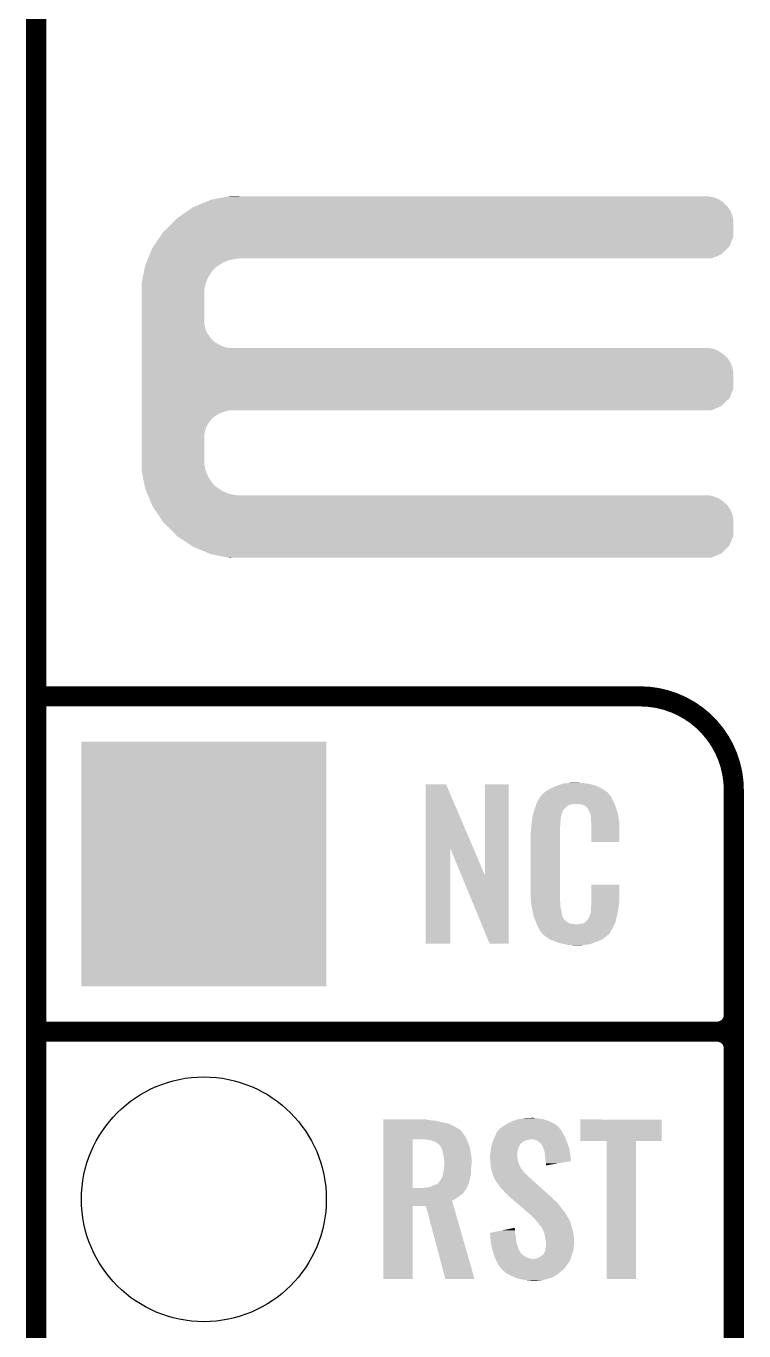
# Model space of a CAD drawing. Extents: x -1.3 to 24.2, y -3.9 to 53.4.
# Drawn here: x -1.35 to 4.09, y 14.24 to 24.13 of the extents above; entities that cross this region are included whole.
import ezdxf

# ---------------------------------------------------------------- set-up
doc = ezdxf.new("R2010")
doc.units = 0
doc.layers.get('0').update_dxf_attribs({"linetype": 'CONTINUOUS'})
for name, color, linetype in [('LIGHT_RANGER_14CLICK_V101_GKO', 10, 'CONTINUOUS'), ('LIGHT_RANGER_14CLICK_V101_GTO', 9, 'CONTINUOUS'), ('LIGHT_RANGER_14CLICK_V101_GTS', 11, 'CONTINUOUS')]:
    doc.layers.add(name, color=color, linetype=linetype)

# ---------------------------------------------------------------- blocks, each defined once
blk = doc.blocks.new('SQUARE_52')
blk.add_solid([(0.9271, 0.9271), (0.9271, -0.9271), (-0.9271, 0.9271), (-0.9271, -0.9271)])
blk = doc.blocks.new('ROUND_58')
blk.add_circle((0, 0), 0.9271)

msp = doc.modelspace()

# ---------------------------------------------------------------- linework, layer by layer
at = {"layer": 'LIGHT_RANGER_14CLICK_V101_GKO', "const_width": 0.1524}
msp.add_lwpolyline([(-1.27, -3.81), (-1.27, 51.054)], dxfattribs=at)
at = {"layer": 'LIGHT_RANGER_14CLICK_V101_GTO', "const_width": 0.1524}
for points in [[(-1.27, 19.05), (3.302, 19.05)], [(4.0132, -0.5588), (4.0132, 18.3388)], [(-1.27, 16.51), (3.8862, 16.51)], [(-1.27, 16.51), (3.8862, 16.51)], [(4.0132, 14.097), (4.0132, 16.383)]]:
    msp.add_lwpolyline(points, dxfattribs=at)
for points in [[(4.0132, 18.3388, 0.4142136), (3.302, 19.05)], [(3.8862, 16.51, 0.4142136), (4.0132, 16.637)], [(4.0132, 16.383, 0.4142136), (3.8862, 16.51)], [(4.0132, 16.383, 0.4142136), (3.8862, 16.51)]]:
    msp.add_lwpolyline(points, format="xyb", dxfattribs=at)
at = {"layer": 'LIGHT_RANGER_14CLICK_V101_GTO'}
for points in [[(0.143848, 22.829518), (0.18265, 22.83714), (3.863342, 22.829518), (3.822702, 22.83714)], [(0.18265, 22.83714), (0.195458, 22.839656), (0.269264, 22.83714), (0.26924, 22.839656)], [(0.195458, 22.839656), (0.195582, 22.83968), (0.26924, 22.839656), (0.195582, 22.83968)], [(-0.121918, 22.727922), (-0.081282, 22.75586), (3.9878, 22.727922), (3.968458, 22.75586)], [(-0.081282, 22.75586), (-0.069044, 22.76094), (3.968458, 22.75586), (3.96494, 22.76094)], [(-0.069044, 22.76094), (0.004382, 22.791418), (3.96494, 22.76094), (3.934462, 22.791418)], [(0.004382, 22.791418), (0.053342, 22.81174), (3.934462, 22.791418), (3.905108, 22.81174)], [(0.053342, 22.81174), (0.066262, 22.814278), (3.905108, 22.81174), (3.901442, 22.814278)], [(0.066262, 22.814278), (0.143848, 22.829518), (3.901442, 22.814278), (3.863342, 22.829518)], [(-0.254, 22.6187), (-0.224974, 22.649178), (4.010658, 22.6187), (4.01066, 22.649178)], [(-0.224974, 22.649178), (-0.203198, 22.67204), (4.01066, 22.649178), (4.006374, 22.67204)], [(-0.203198, 22.67204), (-0.17734, 22.689818), (4.006374, 22.67204), (4.00304, 22.689818)], [(-0.17734, 22.689818), (-0.121918, 22.727922), (4.00304, 22.689818), (3.9878, 22.727922)], [(-0.329824, 22.534876), (-0.307338, 22.5679), (4.010658, 22.534876), (4.010658, 22.5679)], [(-0.307338, 22.5679), (-0.254, 22.6187), (4.010658, 22.5679), (4.010658, 22.6187)], [(-0.409706, 22.39772), (-0.388618, 22.448522), (3.919216, 22.39772), (3.970016, 22.448522)], [(-0.388618, 22.448522), (-0.381702, 22.458682), (3.970016, 22.448522), (3.980176, 22.458682)], [(-0.381702, 22.458682), (-0.329824, 22.534876), (3.980176, 22.458682), (4.010658, 22.534876)], [(-0.436066, 22.334218), (-0.427632, 22.354538), (0.14224, 22.334218), (0.190498, 22.354538)], [(-0.427632, 22.354538), (-0.423414, 22.3647), (0.190498, 22.354538), (0.24384, 22.3647)], [(-0.423414, 22.3647), (-0.422358, 22.36724), (0.24384, 22.3647), (0.26924, 22.36724)], [(-0.422358, 22.36724), (-0.409706, 22.39772), (3.843016, 22.36724), (3.919216, 22.39772)], [(-0.461962, 22.225002), (-0.453482, 22.268178), (0.03302, 22.225002), (0.06096, 22.268178)], [(-0.453482, 22.268178), (-0.44949, 22.2885), (0.06096, 22.268178), (0.078738, 22.2885)], [(-0.44949, 22.2885), (-0.445996, 22.30628), (0.078738, 22.2885), (0.099058, 22.30628)], [(-0.445996, 22.30628), (-0.444498, 22.313902), (0.099058, 22.30628), (0.110838, 22.313902)], [(-0.444498, 22.313902), (-0.436066, 22.334218), (0.110838, 22.313902), (0.14224, 22.334218)], [(-0.47244, 22.171662), (-0.471444, 22.176738), (0.011684, 22.171662), (0.0127, 22.176738)], [(-0.470862, 22.125938), (-0.47244, 22.171662), (0.00254, 22.125938), (0.011684, 22.171662)], [(-0.471444, 22.176738), (-0.461962, 22.225002), (0.0127, 22.176738), (0.03302, 22.225002)], [(-0.4699, 22.098), (-0.470862, 22.125938), (0.00254, 22.098), (0.00254, 22.125938)], [(-0.4699, 21.879558), (-0.4699, 22.098), (0.00254, 21.879558), (0.00254, 22.098)], [(-0.4699, 21.838918), (-0.4699, 21.879558), (0.010162, 21.838918), (0.00254, 21.879558)], [(-0.4699, 21.800818), (-0.4699, 21.838918), (0.025402, 21.800818), (0.010162, 21.838918)], [(-0.4699, 21.76526), (-0.4699, 21.800818), (0.0508, 21.76526), (0.025402, 21.800818)], [(-0.4699, 21.750018), (-0.4699, 21.76526), (0.063502, 21.750018), (0.0508, 21.76526)], [(-0.4699, 21.73732), (-0.4699, 21.750018), (0.078742, 21.73732), (0.063502, 21.750018)], [(-0.4699, 21.71446), (-0.4699, 21.73732), (0.114302, 21.71446), (0.078742, 21.73732)], [(-0.4699, 21.69668), (-0.4699, 21.71446), (0.152402, 21.69668), (0.114302, 21.71446)], [(-0.4699, 21.68906), (-0.4699, 21.69668), (0.190502, 21.68906), (0.152402, 21.69668)], [(-0.4699, 21.681438), (-0.4699, 21.68906), (3.863342, 21.681438), (3.822702, 21.68906)], [(-0.4699, 21.663658), (-0.4699, 21.681438), (3.901442, 21.663658), (3.863342, 21.681438)], [(-0.4699, 21.6408), (-0.4699, 21.663658), (3.93446, 21.6408), (3.901442, 21.663658)], [(-0.4699, 21.628102), (-0.4699, 21.6408), (3.949698, 21.628102), (3.93446, 21.6408)], [(-0.4699, 21.612858), (-0.4699, 21.628102), (3.96494, 21.612858), (3.949698, 21.628102)], [(-0.4699, 21.577302), (-0.4699, 21.612858), (3.9878, 21.577302), (3.96494, 21.612858)], [(-0.4699, 21.539198), (-0.4699, 21.577302), (4.00304, 21.539198), (3.9878, 21.577302)], [(-0.4699, 21.498558), (-0.4699, 21.539198), (4.01066, 21.498558), (4.00304, 21.539198)], [(-0.4699, 21.384256), (-0.4699, 21.498558), (4.010658, 21.384256), (4.01066, 21.498558)], [(-0.4699, 21.308062), (-0.4699, 21.384256), (3.980178, 21.308062), (4.010658, 21.384256)], [(-0.4699, 21.249638), (-0.4699, 21.308062), (3.919216, 21.249638), (3.980178, 21.308062)], [(-0.4699, 21.21662), (-0.4699, 21.249638), (3.843016, 21.21662), (3.919216, 21.249638)], [(-0.4699, 21.206458), (-0.4699, 21.21662), (0.152398, 21.206458), (0.190496, 21.21662)], [(-0.4699, 21.191218), (-0.4699, 21.206458), (0.1143, 21.191218), (0.152398, 21.206458)], [(-0.4699, 21.16836), (-0.4699, 21.191218), (0.07874, 21.16836), (0.1143, 21.191218)], [(-0.4699, 21.155658), (-0.4699, 21.16836), (0.063498, 21.155658), (0.07874, 21.16836)], [(-0.4699, 21.14042), (-0.4699, 21.155658), (0.0508, 21.14042), (0.063498, 21.155658)], [(-0.4699, 21.104862), (-0.4699, 21.14042), (0.0254, 21.104862), (0.0508, 21.14042)], [(-0.4699, 21.066758), (-0.4699, 21.104862), (0.01016, 21.066758), (0.0254, 21.104862)], [(-0.4699, 21.026118), (-0.4699, 21.066758), (0.00254, 21.026118), (0.01016, 21.066758)], [(-0.4699, 20.8407), (-0.4699, 21.026118), (0.00254, 20.8407), (0.00254, 21.026118)], [(-0.47244, 20.767042), (-0.470776, 20.815298), (0.011734, 20.767042), (0.00254, 20.815298)], [(-0.47144, 20.761958), (-0.47244, 20.767042), (0.012702, 20.761958), (0.011734, 20.767042)], [(-0.461962, 20.7137), (-0.47144, 20.761958), (0.033022, 20.7137), (0.012702, 20.761958)], [(-0.470776, 20.815298), (-0.4699, 20.8407), (0.00254, 20.815298), (0.00254, 20.8407)], [(-0.453478, 20.670518), (-0.461962, 20.7137), (0.06096, 20.670518), (0.033022, 20.7137)], [(-0.449488, 20.650198), (-0.453478, 20.670518), (0.07874, 20.650198), (0.06096, 20.670518)], [(-0.445996, 20.63242), (-0.449488, 20.650198), (0.099062, 20.63242), (0.07874, 20.650198)], [(-0.4445, 20.624802), (-0.445996, 20.63242), (0.110836, 20.624802), (0.099062, 20.63242)], [(-0.436064, 20.60448), (-0.4445, 20.624802), (0.142238, 20.60448), (0.110836, 20.624802)], [(-0.42763, 20.58416), (-0.436064, 20.60448), (0.190502, 20.58416), (0.142238, 20.60448)], [(-0.423412, 20.574), (-0.42763, 20.58416), (0.243842, 20.574), (0.190502, 20.58416)], [(-0.419194, 20.563838), (-0.423412, 20.574), (3.863342, 20.563838), (3.822702, 20.574)], [(-0.412868, 20.548598), (-0.419194, 20.563838), (3.901442, 20.548598), (3.863342, 20.563838)], [(-0.40338, 20.525738), (-0.412868, 20.548598), (3.934462, 20.525738), (3.901442, 20.548598)], [(-0.397054, 20.5105), (-0.40338, 20.525738), (3.9497, 20.5105), (3.934462, 20.525738)], [(-0.391782, 20.497796), (-0.397054, 20.5105), (3.96494, 20.497796), (3.9497, 20.5105)], [(-0.38862, 20.490178), (-0.391782, 20.497796), (3.96984, 20.490178), (3.96494, 20.497796)], [(-0.369994, 20.462242), (-0.38862, 20.490178), (3.9878, 20.462242), (3.96984, 20.490178)], [(-0.344592, 20.424138), (-0.369994, 20.462242), (4.00304, 20.424138), (3.9878, 20.462242)], [(-0.317498, 20.383498), (-0.344592, 20.424138), (4.01066, 20.383498), (4.00304, 20.424138)], [(-0.30734, 20.36826), (-0.317498, 20.383498), (4.010658, 20.36826), (4.01066, 20.383498)], [(-0.254, 20.31746), (-0.30734, 20.36826), (4.010658, 20.31746), (4.010658, 20.36826)], [(-0.208034, 20.269196), (-0.254, 20.31746), (4.010658, 20.269196), (4.010658, 20.31746)], [(-0.203202, 20.264122), (-0.208034, 20.269196), (4.008628, 20.264122), (4.010658, 20.269196)], [(-0.096522, 20.193002), (-0.203202, 20.264122), (3.980176, 20.193002), (4.008628, 20.264122)], [(-0.081282, 20.182842), (-0.096522, 20.193002), (3.970016, 20.182842), (3.980176, 20.193002)], [(0.041106, 20.13204), (-0.081282, 20.182842), (3.919216, 20.13204), (3.970016, 20.182842)], [(0.053338, 20.126962), (0.041106, 20.13204), (3.90652, 20.126962), (3.919216, 20.13204)], [(0.18265, 20.10156), (0.053338, 20.126962), (3.843016, 20.10156), (3.90652, 20.126962)], [(0.195578, 20.09902), (0.18265, 20.10156), (0.195578, 20.09902), (0.26924, 20.10156)], [(2.69748, 18.38198), (2.714414, 18.38706), (2.938782, 18.38198), (2.91846, 18.38706)], [(2.714414, 18.38706), (2.722882, 18.3896), (2.91846, 18.38706), (2.89814, 18.3896)], [(2.722882, 18.3896), (2.75336, 18.39214), (2.89814, 18.3896), (2.87782, 18.39214)], [(2.75336, 18.39214), (2.7686, 18.39468), (2.87782, 18.39214), (2.862582, 18.39468)], [(2.7686, 18.39468), (2.783842, 18.39722), (2.847342, 18.39468), (2.834642, 18.39722)], [(1.678954, 17.896718), (1.678962, 18.384504), (2.041948, 17.896718), (1.833884, 18.384504)], [(1.678962, 18.384504), (1.678964, 18.38452), (1.833884, 18.384504), (1.678964, 18.38452)], [(2.12852, 17.693758), (2.128542, 18.384496), (2.308846, 17.693758), (2.30886, 18.384496)], [(2.128542, 18.384496), (2.128544, 18.38452), (2.30886, 18.384496), (2.128544, 18.38452)], [(2.53462, 18.26768), (2.549408, 18.290536), (3.09372, 18.26768), (3.083562, 18.290536)], [(2.549408, 18.290536), (2.5527, 18.295622), (3.083562, 18.290536), (3.07848, 18.295622)], [(2.5527, 18.295622), (2.552724, 18.29816), (3.07848, 18.295622), (3.075944, 18.29816)], [(2.552724, 18.29816), (2.555246, 18.298168), (3.075944, 18.29816), (3.075936, 18.298168)], [(2.555246, 18.298168), (2.557272, 18.300702), (3.075936, 18.298168), (3.073402, 18.300702)], [(2.557272, 18.300702), (2.56133, 18.305776), (3.073402, 18.300702), (3.070862, 18.305776)], [(2.56133, 18.305776), (2.5654, 18.310862), (3.070862, 18.305776), (3.066504, 18.310862)], [(2.5654, 18.310862), (2.579912, 18.32356), (3.066504, 18.310862), (3.055622, 18.32356)], [(2.579912, 18.32356), (2.585722, 18.328642), (3.055622, 18.32356), (3.048508, 18.328642)], [(2.585722, 18.328642), (2.598784, 18.336262), (3.048508, 18.328642), (3.03784, 18.336262)], [(2.598784, 18.336262), (2.6162, 18.34642), (3.03784, 18.336262), (3.02091, 18.34642)], [(2.6162, 18.34642), (2.639784, 18.35912), (3.02091, 18.34642), (2.99974, 18.35912)], [(2.639784, 18.35912), (2.64922, 18.3642), (2.99974, 18.35912), (2.98813, 18.3642)], [(2.64922, 18.3642), (2.674618, 18.37436), (2.98813, 18.3642), (2.964908, 18.37436)], [(2.674618, 18.37436), (2.682238, 18.3769), (2.964908, 18.37436), (2.959102, 18.3769)], [(2.682238, 18.3769), (2.69748, 18.38198), (2.959102, 18.3769), (2.938782, 18.38198)], [(2.497072, 18.171158), (2.503928, 18.194018), (2.712718, 18.171158), (2.725418, 18.194018)], [(2.503928, 18.194018), (2.506978, 18.20418), (2.725418, 18.194018), (2.735582, 18.20418)], [(2.506978, 18.20418), (2.512592, 18.219416), (2.735582, 18.20418), (2.750822, 18.219416)], [(2.512592, 18.219416), (2.518208, 18.234658), (2.750822, 18.219416), (2.788916, 18.234658)], [(2.518208, 18.23466), (2.52008, 18.239738), (3.110774, 18.23466), (3.10896, 18.239738)], [(2.518208, 18.234658), (2.518208, 18.23466), (2.788916, 18.234658), (2.837178, 18.23466)], [(2.52008, 18.239738), (2.524762, 18.252442), (3.10896, 18.239738), (3.102032, 18.252442)], [(2.524762, 18.252442), (2.53462, 18.26768), (3.102032, 18.252442), (3.09372, 18.26768)], [(2.85496, 18.23212), (2.837178, 18.23466), (3.111682, 18.23212), (3.110774, 18.23466)], [(2.867658, 18.22958), (2.85496, 18.23212), (3.112588, 18.22958), (3.111682, 18.23212)], [(2.893056, 18.216882), (2.867658, 18.22958), (3.117124, 18.216882), (3.112588, 18.22958)], [(2.898138, 18.211802), (2.893056, 18.216882), (3.118938, 18.211802), (3.117124, 18.216882)], [(2.903584, 18.20418), (2.898138, 18.211802), (3.121658, 18.20418), (3.118938, 18.211802)], [(2.910838, 18.194022), (2.903584, 18.20418), (3.124648, 18.194022), (3.121658, 18.20418)], [(2.921, 18.17116), (2.910838, 18.194022), (3.131372, 18.17116), (3.124648, 18.194022)], [(2.48158, 18.08226), (2.483836, 18.102578), (2.70002, 18.08226), (2.70002, 18.102578)], [(2.483836, 18.102578), (2.48412, 18.10512), (2.70002, 18.102578), (2.700528, 18.10512)], [(2.48412, 18.10512), (2.485722, 18.115278), (2.700528, 18.10512), (2.70256, 18.115278)], [(2.485722, 18.115278), (2.487728, 18.127978), (2.70256, 18.115278), (2.70256, 18.127978)], [(2.487728, 18.127978), (2.489332, 18.138138), (2.70256, 18.127978), (2.7051, 18.138138)], [(2.489332, 18.138138), (2.490134, 18.143218), (2.7051, 18.138138), (2.7051, 18.143218)], [(2.490134, 18.143218), (2.49174, 18.153382), (2.7051, 18.143218), (2.70787, 18.153382)], [(2.49174, 18.153382), (2.497072, 18.171158), (2.70787, 18.153382), (2.712718, 18.171158)], [(2.925064, 18.161002), (2.921, 18.17116), (3.13436, 18.161002), (3.131372, 18.17116)], [(2.92608, 18.15846), (2.925064, 18.161002), (3.134846, 18.15846), (3.13436, 18.161002)], [(2.928618, 18.153384), (2.92608, 18.15846), (3.135812, 18.153384), (3.134846, 18.15846)], [(2.92862, 18.150842), (2.928618, 18.153384), (3.136296, 18.150842), (3.135812, 18.153384)], [(2.93116, 18.138142), (2.92862, 18.150842), (3.138714, 18.138142), (3.136296, 18.150842)], [(2.93116, 18.120358), (2.93116, 18.138142), (3.142102, 18.120358), (3.138714, 18.138142)], [(2.932138, 18.107658), (2.93116, 18.120358), (3.14452, 18.107658), (3.142102, 18.120358)], [(2.9337, 18.08734), (2.932138, 18.107658), (3.145404, 18.08734), (3.14452, 18.107658)], [(2.47396, 18.011142), (2.4765, 18.023842), (2.69748, 18.011142), (2.69748, 18.023842)], [(2.47396, 17.56156), (2.47396, 18.011142), (2.69748, 17.56156), (2.69748, 18.011142)], [(2.4765, 18.04162), (2.47904, 18.0594), (2.69748, 18.04162), (2.69748, 18.0594)], [(2.4765, 18.023842), (2.4765, 18.04162), (2.69748, 18.023842), (2.69748, 18.04162)], [(2.47904, 18.0594), (2.479322, 18.061938), (2.69748, 18.0594), (2.69748, 18.061938)], [(2.479322, 18.061938), (2.48158, 18.08226), (2.69748, 18.061938), (2.70002, 18.08226)], [(2.9337, 18.04924), (2.9337, 18.08734), (3.14706, 18.04924), (3.145404, 18.08734)], [(2.9337, 17.947664), (2.9337, 18.04924), (3.147036, 17.947664), (3.14706, 18.04924)], [(1.67894, 17.175504), (1.678954, 17.896718), (1.866876, 17.175504), (1.8669, 17.896718)], [(1.95053, 17.693758), (1.8669, 17.896718), (2.12852, 17.693758), (2.041948, 17.896718)], [(3.147036, 17.94764), (2.9337, 17.947664), (3.147036, 17.94764), (3.147036, 17.947664)], [(2.164076, 17.175496), (1.95053, 17.693758), (2.308836, 17.175496), (2.308846, 17.693758)], [(2.933704, 17.498058), (2.933722, 17.622496), (3.14706, 17.498058), (3.14706, 17.622496)], [(2.933722, 17.622496), (2.933724, 17.62252), (3.14706, 17.622496), (2.933724, 17.62252)], [(2.476312, 17.49806), (2.47396, 17.56156), (2.69748, 17.49806), (2.69748, 17.56156)], [(2.4765, 17.492982), (2.476312, 17.49806), (2.698206, 17.492982), (2.69748, 17.49806)], [(2.9337, 17.48282), (2.933704, 17.498058), (3.14452, 17.48282), (3.14706, 17.498058)], [(2.47871, 17.480278), (2.4765, 17.492982), (2.70002, 17.480278), (2.698206, 17.492982)], [(2.482686, 17.457418), (2.47871, 17.480278), (2.70002, 17.457418), (2.70002, 17.480278)], [(2.48666, 17.43456), (2.482686, 17.457418), (2.704834, 17.43456), (2.70002, 17.457418)], [(2.491742, 17.40916), (2.48666, 17.43456), (2.71018, 17.40916), (2.704834, 17.43456)], [(2.496314, 17.386298), (2.491742, 17.40916), (2.712722, 17.386298), (2.71018, 17.40916)], [(2.921002, 17.383762), (2.92862, 17.409162), (3.12674, 17.383762), (3.132716, 17.409162)], [(2.92862, 17.409162), (2.928622, 17.411704), (3.132716, 17.409162), (3.133314, 17.411704)], [(2.928622, 17.411704), (2.93116, 17.416784), (3.133314, 17.411704), (3.134508, 17.416784)], [(2.93116, 17.4498), (2.933064, 17.46504), (3.139946, 17.4498), (3.14198, 17.46504)], [(2.93116, 17.426942), (2.93116, 17.4498), (3.1369, 17.426942), (3.139946, 17.4498)], [(2.93116, 17.416784), (2.93116, 17.426942), (3.134508, 17.416784), (3.1369, 17.426942)], [(2.933064, 17.46504), (2.9337, 17.470122), (3.14198, 17.46504), (3.142706, 17.470122)], [(2.9337, 17.470122), (2.9337, 17.48282), (3.142706, 17.470122), (3.14452, 17.48282)], [(2.49682, 17.383762), (2.496314, 17.386298), (2.713992, 17.383762), (2.712722, 17.386298)], [(2.504142, 17.365982), (2.49682, 17.383762), (2.722882, 17.365982), (2.713992, 17.383762)], [(2.50519, 17.363436), (2.504142, 17.365982), (2.725422, 17.363436), (2.722882, 17.365982)], [(2.50728, 17.358362), (2.50519, 17.363436), (2.727964, 17.358362), (2.725422, 17.363436)], [(2.509372, 17.353278), (2.50728, 17.358362), (2.735582, 17.353278), (2.727964, 17.358362)], [(2.51251, 17.34566), (2.509372, 17.353278), (2.7432, 17.34566), (2.735582, 17.353278)], [(2.5146, 17.34058), (2.51251, 17.34566), (2.750822, 17.34058), (2.7432, 17.34566)], [(2.516554, 17.3355), (2.5146, 17.34058), (2.758442, 17.3355), (2.750822, 17.34058)], [(2.519486, 17.32788), (2.516554, 17.3355), (2.773684, 17.32788), (2.758442, 17.3355)], [(2.52144, 17.3228), (2.519486, 17.32788), (2.819402, 17.3228), (2.773684, 17.32788)], [(2.5273, 17.30756), (2.52144, 17.3228), (3.102236, 17.30756), (3.109406, 17.3228)], [(2.534358, 17.29486), (2.5273, 17.30756), (3.09626, 17.29486), (3.102236, 17.30756)], [(2.819402, 17.3228), (2.829562, 17.322802), (3.109406, 17.3228), (3.109408, 17.322802)], [(2.829562, 17.322802), (2.837184, 17.32534), (3.109408, 17.322802), (3.110602, 17.32534)], [(2.847342, 17.32534), (2.872742, 17.33042), (3.110602, 17.32534), (3.112992, 17.33042)], [(2.872742, 17.33042), (2.885436, 17.338038), (3.112992, 17.33042), (3.116578, 17.338038)], [(2.885436, 17.338038), (2.88544, 17.33804), (3.116578, 17.338038), (3.116578, 17.33804)], [(2.88544, 17.33804), (2.895602, 17.34566), (3.116578, 17.33804), (3.118272, 17.34566)], [(2.895602, 17.34566), (2.89814, 17.345684), (3.118272, 17.34566), (3.118276, 17.345684)], [(2.89814, 17.345684), (2.898146, 17.350746), (3.118276, 17.345684), (3.119402, 17.350746)], [(2.898146, 17.350746), (2.908302, 17.360902), (3.119402, 17.350746), (3.121658, 17.360902)], [(2.908302, 17.360902), (2.921, 17.38376), (3.121658, 17.360902), (3.12674, 17.38376)], [(2.921, 17.38376), (2.921002, 17.383762), (3.12674, 17.38376), (3.12674, 17.383762)], [(2.540002, 17.284698), (2.534358, 17.29486), (3.090162, 17.284698), (3.09626, 17.29486)], [(2.55016, 17.26946), (2.540002, 17.284698), (3.08102, 17.26946), (3.090162, 17.284698)], [(2.552694, 17.266926), (2.55016, 17.26946), (3.079498, 17.266926), (3.08102, 17.26946)], [(2.5527, 17.264384), (2.552694, 17.266926), (3.077974, 17.264384), (3.079498, 17.266926)], [(2.559234, 17.25676), (2.5527, 17.264384), (3.0734, 17.25676), (3.077974, 17.264384)], [(2.563586, 17.25168), (2.559234, 17.25676), (3.070856, 17.25168), (3.0734, 17.25676)], [(2.567938, 17.2466), (2.563586, 17.25168), (3.064508, 17.2466), (3.070856, 17.25168)], [(2.573866, 17.24152), (2.567938, 17.2466), (3.05816, 17.24152), (3.064508, 17.2466)], [(2.585718, 17.23136), (2.573866, 17.24152), (3.046308, 17.23136), (3.05816, 17.24152)], [(2.593848, 17.22628), (2.585718, 17.23136), (3.040382, 17.22628), (3.046308, 17.23136)], [(2.6223, 17.2085), (2.593848, 17.22628), (3.014982, 17.2085), (3.040382, 17.22628)], [(2.62636, 17.205962), (2.6223, 17.2085), (3.009058, 17.205962), (3.014982, 17.2085)], [(2.659016, 17.19326), (2.62636, 17.205962), (2.97942, 17.19326), (3.009058, 17.205962)], [(1.866876, 17.17548), (1.67894, 17.175504), (1.866876, 17.17548), (1.866876, 17.175504)], [(2.308836, 17.17548), (2.164076, 17.175496), (2.308836, 17.17548), (2.308836, 17.175496)], [(2.67208, 17.188178), (2.659016, 17.19326), (2.96635, 17.188178), (2.97942, 17.19326)], [(2.715258, 17.17548), (2.67208, 17.188178), (2.933698, 17.17548), (2.96635, 17.188178)], [(2.742354, 17.1704), (2.715258, 17.17548), (2.910838, 17.1704), (2.933698, 17.17548)], [(2.7559, 17.16786), (2.742354, 17.1704), (2.8829, 17.16786), (2.910838, 17.1704)], [(2.77368, 17.16532), (2.7559, 17.16786), (2.867658, 17.16532), (2.8829, 17.16786)], [(2.801618, 17.16278), (2.788918, 17.16532), (2.852418, 17.16278), (2.867658, 17.16532)], [(1.358922, 15.84198), (1.358924, 15.84452), (1.69672, 15.84198), (1.67894, 15.84452)], [(1.358922, 15.83944), (1.358922, 15.84198), (1.7145, 15.83944), (1.69672, 15.84198)], [(1.358922, 15.83436), (1.358922, 15.83944), (1.75768, 15.83436), (1.7145, 15.83944)], [(1.358922, 15.814038), (1.358922, 15.83436), (1.849122, 15.814038), (1.75768, 15.83436)], [(2.283458, 15.80388), (2.308862, 15.81912), (2.666366, 15.80388), (2.6416, 15.81912)], [(2.308862, 15.81912), (2.341882, 15.834362), (2.6416, 15.81912), (2.60894, 15.834362)], [(2.341882, 15.834362), (2.350004, 15.8369), (2.60894, 15.834362), (2.6035, 15.8369)], [(2.350004, 15.8369), (2.38252, 15.84706), (2.6035, 15.8369), (2.567942, 15.84706)], [(2.38252, 15.84706), (2.413, 15.85214), (2.567942, 15.84706), (2.53238, 15.85214)], [(2.413, 15.85214), (2.428242, 15.85468), (2.53238, 15.85214), (2.506978, 15.85468)], [(2.428242, 15.85468), (2.48158, 15.85722), (2.506978, 15.85468), (2.494282, 15.85722)], [(2.84988, 15.681984), (2.849902, 15.844496), (3.467076, 15.681984), (3.4671, 15.844496)], [(2.849902, 15.844496), (2.849904, 15.84452), (3.4671, 15.844496), (2.849904, 15.84452)], [(1.35892, 15.73784), (1.358922, 15.758158), (1.96342, 15.73784), (1.94818, 15.758158)], [(1.35892, 15.712438), (1.35892, 15.73784), (1.9812, 15.712438), (1.96342, 15.73784)], [(1.358922, 15.79372), (1.358922, 15.814038), (1.89484, 15.79372), (1.849122, 15.814038)], [(1.358922, 15.77086), (1.358922, 15.79372), (1.93294, 15.77086), (1.89484, 15.79372)], [(1.358922, 15.768318), (1.358922, 15.77086), (1.938018, 15.768318), (1.93294, 15.77086)], [(1.358922, 15.758158), (1.358922, 15.768318), (1.94818, 15.758158), (1.938018, 15.768318)], [(2.20218, 15.71244), (2.211664, 15.73276), (2.733964, 15.71244), (2.72288, 15.73276)], [(2.211664, 15.73276), (2.219962, 15.750538), (2.72288, 15.73276), (2.713992, 15.750538)], [(2.219962, 15.750538), (2.22229, 15.753078), (2.713992, 15.750538), (2.71272, 15.753078)], [(2.22229, 15.753078), (2.231606, 15.763242), (2.71272, 15.753078), (2.705102, 15.763242)], [(2.231606, 15.763242), (2.236256, 15.768316), (2.705102, 15.763242), (2.702562, 15.768316)], [(2.236256, 15.768316), (2.247904, 15.781022), (2.702562, 15.768316), (2.690916, 15.781022)], [(2.247904, 15.781022), (2.252978, 15.78356), (2.690916, 15.781022), (2.68859, 15.78356)], [(2.252978, 15.78356), (2.26568, 15.791178), (2.68859, 15.78356), (2.681608, 15.791178)], [(2.26568, 15.791178), (2.276344, 15.798798), (2.681608, 15.791178), (2.674622, 15.798798)], [(2.276344, 15.798798), (2.283458, 15.80388), (2.674622, 15.798798), (2.666366, 15.80388)], [(1.358912, 15.326382), (1.35892, 15.694658), (1.579882, 15.326382), (1.579902, 15.694658)], [(1.35892, 15.69466), (1.35892, 15.712438), (1.989406, 15.69466), (1.9812, 15.712438)], [(1.35892, 15.694658), (1.35892, 15.69466), (1.579902, 15.694658), (1.66116, 15.69466)], [(1.691642, 15.69212), (1.66116, 15.69466), (1.99058, 15.69212), (1.989406, 15.69466)], [(1.71704, 15.687038), (1.691642, 15.69212), (1.992924, 15.687038), (1.99058, 15.69212)], [(1.739898, 15.67942), (1.71704, 15.687038), (1.99644, 15.67942), (1.992924, 15.687038)], [(1.75768, 15.671798), (1.739898, 15.67942), (1.999404, 15.671798), (1.99644, 15.67942)], [(1.77038, 15.66164), (1.75768, 15.671798), (2.003354, 15.66164), (1.999404, 15.671798)], [(1.778002, 15.656558), (1.77038, 15.66164), (2.00533, 15.656558), (2.003354, 15.66164)], [(1.78562, 15.64894), (1.778002, 15.656558), (2.008294, 15.64894), (2.00533, 15.656558)], [(1.796508, 15.633696), (1.78562, 15.64894), (2.01422, 15.633696), (2.008294, 15.64894)], [(1.79832, 15.631158), (1.796508, 15.633696), (2.014602, 15.631158), (2.01422, 15.633696)], [(1.80594, 15.608298), (1.79832, 15.631158), (2.01803, 15.608298), (2.014602, 15.631158)], [(2.172872, 15.61592), (2.175216, 15.631158), (2.37744, 15.61592), (2.38252, 15.631158)], [(2.175216, 15.631158), (2.17678, 15.641322), (2.38252, 15.631158), (2.387602, 15.641322)], [(2.17678, 15.641322), (2.17968, 15.651478), (2.387602, 15.641322), (2.39268, 15.651478)], [(2.17968, 15.651478), (2.181858, 15.6591), (2.39268, 15.651478), (2.39776, 15.6591)], [(2.181858, 15.6591), (2.182584, 15.66164), (2.39776, 15.6591), (2.4003, 15.66164)], [(2.182584, 15.66164), (2.185488, 15.6718), (2.4003, 15.66164), (2.413, 15.6718)], [(2.185488, 15.6718), (2.18694, 15.676882), (2.413, 15.6718), (2.420622, 15.676882)], [(2.18694, 15.676882), (2.189114, 15.681958), (2.420622, 15.676882), (2.428236, 15.681958)], [(2.189114, 15.681958), (2.192382, 15.68958), (2.428236, 15.681958), (2.453642, 15.68958)], [(2.192382, 15.68958), (2.194558, 15.69466), (2.453642, 15.68958), (2.473958, 15.69466)], [(2.194558, 15.69466), (2.198912, 15.704818), (2.74175, 15.69466), (2.73812, 15.704818)], [(2.198912, 15.704818), (2.20218, 15.71244), (2.73812, 15.704818), (2.733964, 15.71244)], [(2.501898, 15.69212), (2.481578, 15.69466), (2.742656, 15.69212), (2.74175, 15.69466)], [(2.522218, 15.687042), (2.501898, 15.69212), (2.74447, 15.687042), (2.742656, 15.69212)], [(2.544446, 15.66926), (2.522218, 15.687042), (2.75082, 15.66926), (2.74447, 15.687042)], [(2.547618, 15.666722), (2.544446, 15.66926), (2.751836, 15.666722), (2.75082, 15.66926)], [(2.555238, 15.659098), (2.547618, 15.666722), (2.754886, 15.659098), (2.751836, 15.666722)], [(2.560318, 15.648944), (2.555238, 15.659098), (2.758946, 15.648944), (2.754886, 15.659098)], [(2.565394, 15.643866), (2.560318, 15.648944), (2.760978, 15.643866), (2.758946, 15.648944)], [(2.5654, 15.641324), (2.565394, 15.643866), (2.761994, 15.641324), (2.760978, 15.643866)], [(2.569212, 15.631158), (2.5654, 15.641324), (2.76606, 15.631158), (2.761994, 15.641324)], [(2.57302, 15.621), (2.569212, 15.631158), (2.767664, 15.621), (2.76606, 15.631158)], [(2.580638, 15.598142), (2.57302, 15.621), (2.771274, 15.598142), (2.767664, 15.621)], [(3.050516, 15.68196), (2.84988, 15.681984), (3.467076, 15.68196), (3.467076, 15.681984)], [(3.050518, 15.681936), (3.050516, 15.68196), (3.27152, 15.681936), (3.467076, 15.68196)], [(3.05054, 14.635504), (3.050518, 15.681936), (3.271496, 14.635504), (3.27152, 15.681936)], [(1.81102, 15.58544), (1.80594, 15.608298), (2.02146, 15.58544), (2.01803, 15.608298)], [(1.811656, 15.5829), (1.81102, 15.58544), (2.02184, 15.5829), (2.02146, 15.58544)], [(1.8161, 15.565118), (1.811656, 15.5829), (2.025074, 15.565118), (2.02184, 15.5829)], [(1.81723, 15.554958), (1.8161, 15.565118), (2.02692, 15.554958), (2.025074, 15.565118)], [(1.81864, 15.54226), (1.81723, 15.554958), (2.02692, 15.54226), (2.02692, 15.554958)], [(1.82118, 15.527018), (1.81864, 15.54226), (2.02692, 15.527018), (2.02692, 15.54226)], [(1.82118, 15.50924), (1.82118, 15.527018), (2.02692, 15.50924), (2.02692, 15.527018)], [(2.16662, 15.572742), (2.168524, 15.580358), (2.37236, 15.572742), (2.37236, 15.580358)], [(2.16662, 15.570198), (2.16662, 15.572742), (2.37236, 15.570198), (2.37236, 15.572742)], [(2.16662, 15.560038), (2.16662, 15.570198), (2.3749, 15.560038), (2.37236, 15.570198)], [(2.16771, 15.544798), (2.16662, 15.560038), (2.3749, 15.544798), (2.3749, 15.560038)], [(2.16916, 15.52448), (2.16771, 15.544798), (2.37998, 15.52448), (2.3749, 15.544798)], [(2.168524, 15.580358), (2.16916, 15.582902), (2.37236, 15.580358), (2.372676, 15.582902)], [(2.16916, 15.582902), (2.170936, 15.60068), (2.372676, 15.582902), (2.3749, 15.60068)], [(2.169942, 15.514318), (2.16916, 15.52448), (2.38252, 15.514318), (2.37998, 15.52448)], [(2.170936, 15.60068), (2.1717, 15.6083), (2.3749, 15.60068), (2.37617, 15.6083)], [(2.1717, 15.6083), (2.172872, 15.61592), (2.37617, 15.6083), (2.37744, 15.61592)], [(2.582244, 15.5829), (2.580638, 15.598142), (2.77368, 15.5829), (2.771274, 15.598142)], [(2.58572, 15.54988), (2.582244, 15.5829), (2.778384, 15.54988), (2.77368, 15.5829)], [(2.58826, 15.52956), (2.58572, 15.54988), (2.781278, 15.52956), (2.778384, 15.54988)], [(2.588262, 15.529556), (2.58826, 15.52956), (2.781278, 15.529556), (2.781278, 15.52956)], [(2.5908, 15.51178), (2.588262, 15.529556), (2.678636, 15.51178), (2.781278, 15.529556)], [(1.803398, 15.402554), (1.80848, 15.42288), (2.016122, 15.402554), (2.021204, 15.42288)], [(1.80848, 15.42288), (1.809044, 15.425418), (2.021204, 15.42288), (2.02184, 15.425418)], [(1.809044, 15.425418), (1.81356, 15.44574), (2.02184, 15.425418), (2.02184, 15.44574)], [(1.81356, 15.44574), (1.815252, 15.455902), (2.02184, 15.44574), (2.02184, 15.455902)], [(1.815252, 15.455902), (1.81864, 15.47622), (2.02184, 15.455902), (2.02387, 15.47622)], [(1.81864, 15.47622), (1.81903, 15.4813), (2.02387, 15.47622), (2.02438, 15.4813)], [(1.81903, 15.4813), (1.820788, 15.50416), (2.02438, 15.4813), (2.02692, 15.50416)], [(1.820788, 15.50416), (1.82118, 15.50924), (2.02692, 15.50416), (2.02692, 15.50924)], [(2.1717, 15.49146), (2.169942, 15.514318), (2.39307, 15.49146), (2.38252, 15.514318)], [(2.173548, 15.481296), (2.1717, 15.49146), (2.39776, 15.481296), (2.39307, 15.49146)], [(2.174012, 15.478754), (2.173548, 15.481296), (2.397766, 15.478754), (2.39776, 15.481296)], [(2.174472, 15.47622), (2.174012, 15.478754), (2.4003, 15.47622), (2.397766, 15.478754)], [(2.175858, 15.468598), (2.174472, 15.47622), (2.405382, 15.468598), (2.4003, 15.47622)], [(2.17678, 15.46352), (2.175858, 15.468598), (2.41046, 15.46352), (2.405382, 15.468598)], [(2.178474, 15.45844), (2.17678, 15.46352), (2.41554, 15.45844), (2.41046, 15.46352)], [(2.183554, 15.443198), (2.178474, 15.45844), (2.425702, 15.443198), (2.41554, 15.45844)], [(2.1844, 15.440658), (2.183554, 15.443198), (2.428878, 15.440658), (2.425702, 15.443198)], [(2.186304, 15.43304), (2.1844, 15.440658), (2.438402, 15.43304), (2.428878, 15.440658)], [(2.189478, 15.42034), (2.186304, 15.43304), (2.449286, 15.42034), (2.438402, 15.43304)], [(2.19253, 15.415258), (2.189478, 15.42034), (2.45364, 15.415258), (2.449286, 15.42034)], [(2.5908, 15.496568), (2.5908, 15.51178), (2.5908, 15.496568), (2.678636, 15.51178)], [(1.358912, 15.32636), (1.358912, 15.326382), (1.663698, 15.32636), (1.579882, 15.326382)], [(1.358912, 15.321276), (1.358912, 15.32636), (1.988818, 15.321276), (1.990088, 15.32636)], [(1.358912, 15.31112), (1.358912, 15.321276), (1.9812, 15.31112), (1.988818, 15.321276)], [(1.663698, 15.32636), (1.67894, 15.3289), (1.990088, 15.32636), (1.990724, 15.3289)], [(1.67894, 15.3289), (1.699212, 15.331434), (1.990724, 15.3289), (1.991358, 15.331434)], [(1.699212, 15.331434), (1.69926, 15.33144), (1.991358, 15.331434), (1.991362, 15.33144)], [(1.69926, 15.33144), (1.710702, 15.333982), (1.991362, 15.33144), (1.993898, 15.333982)], [(1.710702, 15.333982), (1.722118, 15.336518), (1.993898, 15.333982), (1.99505, 15.336518)], [(1.722118, 15.336518), (1.74244, 15.34668), (1.99505, 15.336518), (1.99967, 15.34668)], [(1.74244, 15.34668), (1.765294, 15.3543), (1.99967, 15.34668), (2.003134, 15.3543)], [(1.765294, 15.3543), (1.772914, 15.361918), (2.003134, 15.3543), (2.006598, 15.361918)], [(1.772914, 15.361918), (1.783078, 15.372078), (2.006598, 15.361918), (2.008942, 15.372078)], [(1.783078, 15.372078), (1.79832, 15.39494), (2.008942, 15.372078), (2.01422, 15.39494)], [(1.79832, 15.39494), (1.803398, 15.402554), (2.01422, 15.39494), (2.016122, 15.402554)], [(2.1971, 15.407642), (2.19253, 15.415258), (2.462528, 15.407642), (2.45364, 15.415258)], [(2.199006, 15.40002), (2.1971, 15.407642), (2.47142, 15.40002), (2.462528, 15.407642)], [(2.199638, 15.397486), (2.199006, 15.40002), (2.474242, 15.397486), (2.47142, 15.40002)], [(2.202178, 15.394938), (2.199638, 15.397486), (2.477078, 15.394938), (2.474242, 15.397486)], [(2.214878, 15.372082), (2.202178, 15.394938), (2.502522, 15.372082), (2.477078, 15.394938)], [(2.23266, 15.34922), (2.214878, 15.372082), (2.527972, 15.34922), (2.502522, 15.372082)], [(2.25044, 15.32382), (2.23266, 15.34922), (2.556248, 15.32382), (2.527972, 15.34922)], [(2.268222, 15.30604), (2.25044, 15.32382), (2.576042, 15.30604), (2.556248, 15.32382)], [(1.35891, 15.229824), (1.358912, 15.245082), (1.879604, 15.229824), (1.907542, 15.245082)], [(1.35891, 15.1892), (1.35891, 15.229824), (1.891234, 15.1892), (1.879604, 15.229824)], [(1.358912, 15.293338), (1.358912, 15.31112), (1.968498, 15.293338), (1.9812, 15.31112)], [(1.358912, 15.2781), (1.358912, 15.293338), (1.953258, 15.2781), (1.968498, 15.293338)], [(1.358912, 15.26032), (1.358912, 15.2781), (1.9304, 15.26032), (1.953258, 15.2781)], [(1.358912, 15.245082), (1.358912, 15.26032), (1.907542, 15.245082), (1.9304, 15.26032)], [(2.283458, 15.28826), (2.268222, 15.30604), (2.595834, 15.28826), (2.576042, 15.30604)], [(2.296158, 15.278102), (2.283458, 15.28826), (2.607142, 15.278102), (2.595834, 15.28826)], [(2.30378, 15.267942), (2.296158, 15.278102), (2.618452, 15.267942), (2.607142, 15.278102)], [(2.306322, 15.265398), (2.30378, 15.267942), (2.621284, 15.265398), (2.618452, 15.267942)], [(2.309302, 15.262858), (2.306322, 15.265398), (2.626358, 15.262858), (2.621284, 15.265398)], [(2.321218, 15.2527), (2.309302, 15.262858), (2.63652, 15.2527), (2.626358, 15.262858)], [(2.339098, 15.237458), (2.321218, 15.2527), (2.649222, 15.237458), (2.63652, 15.2527)], [(2.359956, 15.219678), (2.339098, 15.237458), (2.672082, 15.219678), (2.649222, 15.237458)], [(1.3589, 14.635504), (1.35891, 15.189176), (1.579856, 14.635504), (1.57988, 15.189176)], [(1.35891, 15.189176), (1.35891, 15.1892), (1.57988, 15.189176), (1.68146, 15.1892)], [(1.828796, 14.635498), (1.68146, 15.1892), (2.049746, 14.635498), (1.891234, 15.1892)], [(2.38975, 15.19428), (2.359956, 15.219678), (2.6924, 15.19428), (2.672082, 15.219678)], [(2.422526, 15.16634), (2.38975, 15.19428), (2.71272, 15.16634), (2.6924, 15.19428)], [(2.455304, 15.138398), (2.422526, 15.16634), (2.735582, 15.138398), (2.71272, 15.16634)], [(2.46126, 15.13332), (2.455304, 15.138398), (2.738546, 15.13332), (2.735582, 15.138398)], [(2.48412, 15.113), (2.46126, 15.13332), (2.750398, 15.113), (2.738546, 15.13332)], [(2.489202, 15.10792), (2.48412, 15.113), (2.75336, 15.10792), (2.750398, 15.113)], [(2.494284, 15.102838), (2.489202, 15.10792), (2.755902, 15.102838), (2.75336, 15.10792)], [(2.501904, 15.095218), (2.494284, 15.102838), (2.76098, 15.095218), (2.755902, 15.102838)], [(2.504442, 15.09268), (2.501904, 15.095218), (2.76225, 15.09268), (2.76098, 15.095218)], [(2.519998, 15.0749), (2.504442, 15.09268), (2.77114, 15.0749), (2.76225, 15.09268)], [(2.52222, 15.07236), (2.519998, 15.0749), (2.772094, 15.07236), (2.77114, 15.0749)], [(2.53492, 15.05712), (2.52222, 15.07236), (2.777808, 15.05712), (2.772094, 15.07236)], [(2.536612, 15.054582), (2.53492, 15.05712), (2.778758, 15.054582), (2.777808, 15.05712)], [(2.545078, 15.041882), (2.536612, 15.054582), (2.782224, 15.041882), (2.778758, 15.054582)], [(2.555232, 15.034262), (2.545078, 15.041882), (2.784302, 15.034262), (2.782224, 15.041882)], [(2.55524, 15.026644), (2.555232, 15.034262), (2.78638, 15.026644), (2.784302, 15.034262)], [(2.555244, 15.02664), (2.55524, 15.026644), (2.78638, 15.02664), (2.78638, 15.026644)], [(2.557778, 15.024102), (2.555244, 15.02664), (2.787162, 15.024102), (2.78638, 15.02664)], [(2.166642, 14.986004), (2.25439, 15.003778), (2.35712, 14.986004), (2.35712, 15.003778)], [(2.166846, 14.983458), (2.166642, 14.986004), (2.35712, 14.983458), (2.35712, 14.986004)], [(2.168868, 14.95806), (2.166846, 14.983458), (2.3622, 14.95806), (2.35712, 14.983458)], [(2.171094, 14.93012), (2.168868, 14.95806), (2.36474, 14.93012), (2.3622, 14.95806)], [(2.1717, 14.922498), (2.171094, 14.93012), (2.366128, 14.922498), (2.36474, 14.93012)], [(2.25439, 15.003778), (2.329628, 15.019018), (2.35712, 15.003778), (2.35458, 15.019018)], [(2.329628, 15.019018), (2.35458, 15.024072), (2.35458, 15.019018), (2.35458, 15.024072)], [(2.570478, 15.003782), (2.557778, 15.024102), (2.793414, 15.003782), (2.787162, 15.024102)], [(2.57429, 14.993618), (2.570478, 15.003782), (2.79654, 14.993618), (2.793414, 15.003782)], [(2.578098, 14.983462), (2.57429, 14.993618), (2.797896, 14.983462), (2.79654, 14.993618)], [(2.58334, 14.95552), (2.578098, 14.983462), (2.80162, 14.95552), (2.797896, 14.983462)], [(2.58572, 14.94282), (2.58334, 14.95552), (2.802414, 14.94282), (2.80162, 14.95552)], [(2.590378, 14.914882), (2.58572, 14.94282), (2.80416, 14.914882), (2.802414, 14.94282)], [(2.175396, 14.90218), (2.1717, 14.922498), (2.369822, 14.90218), (2.366128, 14.922498)], [(2.180476, 14.87424), (2.175396, 14.90218), (2.37998, 14.87424), (2.369822, 14.90218)], [(2.18186, 14.86662), (2.180476, 14.87424), (2.38303, 14.86662), (2.37998, 14.87424)], [(2.187474, 14.848842), (2.18186, 14.86662), (2.390144, 14.848842), (2.38303, 14.86662)], [(2.188278, 14.8463), (2.187474, 14.848842), (2.39268, 14.8463), (2.390144, 14.848842)], [(2.190684, 14.838678), (2.188278, 14.8463), (2.39776, 14.838678), (2.39268, 14.8463)], [(2.193892, 14.82852), (2.190684, 14.838678), (2.402844, 14.82852), (2.39776, 14.838678)], [(2.1971, 14.818358), (2.193892, 14.82852), (2.415546, 14.818358), (2.402844, 14.82852)], [(2.57048, 14.82344), (2.57556, 14.831062), (2.788664, 14.82344), (2.790952, 14.831062)], [(2.57556, 14.831062), (2.580638, 14.841222), (2.790952, 14.831062), (2.794, 14.841222)], [(2.580638, 14.841222), (2.58572, 14.851384), (2.794, 14.841222), (2.796258, 14.851384)], [(2.58572, 14.864082), (2.585722, 14.866622), (2.79908, 14.864082), (2.799396, 14.866622)], [(2.58572, 14.851384), (2.58572, 14.864082), (2.796258, 14.851384), (2.79908, 14.864082)], [(2.585722, 14.866622), (2.5908, 14.881864), (2.799396, 14.866622), (2.801302, 14.881864)], [(2.5908, 14.912342), (2.590378, 14.914882), (2.80416, 14.912342), (2.80416, 14.914882)], [(2.5908, 14.90218), (2.5908, 14.912342), (2.80416, 14.90218), (2.80416, 14.912342)], [(2.5908, 14.8844), (2.5908, 14.90218), (2.80162, 14.8844), (2.80416, 14.90218)], [(2.5908, 14.881864), (2.5908, 14.8844), (2.801302, 14.881864), (2.80162, 14.8844)], [(2.201166, 14.808198), (2.1971, 14.818358), (2.428242, 14.808198), (2.415546, 14.818358)], [(2.205228, 14.79804), (2.201166, 14.808198), (2.44856, 14.79804), (2.428242, 14.808198)], [(2.208276, 14.79042), (2.205228, 14.79804), (2.468882, 14.79042), (2.44856, 14.79804)], [(2.209292, 14.78788), (2.208276, 14.79042), (2.491742, 14.78788), (2.468882, 14.79042)], [(2.210308, 14.78534), (2.209292, 14.78788), (2.77622, 14.78534), (2.777066, 14.78788)], [(2.21234, 14.78026), (2.210308, 14.78534), (2.773678, 14.78026), (2.77622, 14.78534)], [(2.2225, 14.759942), (2.21234, 14.78026), (2.763518, 14.759942), (2.773678, 14.78026)], [(2.22377, 14.7574), (2.2225, 14.759942), (2.76098, 14.7574), (2.763518, 14.759942)], [(2.22758, 14.74978), (2.22377, 14.7574), (2.7559, 14.74978), (2.76098, 14.7574)], [(2.234636, 14.73708), (2.22758, 14.74978), (2.74574, 14.73708), (2.7559, 14.74978)], [(2.240278, 14.726922), (2.234636, 14.73708), (2.738966, 14.726922), (2.74574, 14.73708)], [(2.499362, 14.78788), (2.50952, 14.79042), (2.777066, 14.78788), (2.777912, 14.79042)], [(2.50952, 14.79042), (2.522222, 14.792962), (2.777912, 14.79042), (2.77876, 14.792962)], [(2.522222, 14.792962), (2.545078, 14.803122), (2.77876, 14.792962), (2.782146, 14.803122)], [(2.545078, 14.803122), (2.56201, 14.81582), (2.782146, 14.803122), (2.78638, 14.81582)], [(2.56201, 14.81582), (2.5654, 14.818362), (2.78638, 14.81582), (2.787142, 14.818362)], [(2.5654, 14.818362), (2.57048, 14.82344), (2.787142, 14.818362), (2.788664, 14.82344)], [(1.579856, 14.63548), (1.3589, 14.635504), (1.579856, 14.63548), (1.579856, 14.635504)], [(2.04975, 14.63548), (1.828796, 14.635498), (2.04975, 14.63548), (2.049746, 14.635498)], [(2.24536, 14.721838), (2.240278, 14.726922), (2.735578, 14.721838), (2.738966, 14.726922)], [(2.250438, 14.716758), (2.24536, 14.721838), (2.730498, 14.716758), (2.735578, 14.721838)], [(2.252978, 14.711684), (2.250438, 14.716758), (2.725424, 14.711684), (2.730498, 14.716758)], [(2.25891, 14.7066), (2.252978, 14.711684), (2.72034, 14.7066), (2.725424, 14.711684)], [(2.27669, 14.69136), (2.25891, 14.7066), (2.702562, 14.69136), (2.72034, 14.7066)], [(2.288542, 14.6812), (2.27669, 14.69136), (2.689498, 14.6812), (2.702562, 14.69136)], [(2.30283, 14.67358), (2.288542, 14.6812), (2.6797, 14.67358), (2.689498, 14.6812)], [(2.32664, 14.66088), (2.30283, 14.67358), (2.66065, 14.66088), (2.6797, 14.67358)], [(2.33245, 14.658338), (2.32664, 14.66088), (2.656838, 14.658338), (2.66065, 14.66088)], [(2.338252, 14.6558), (2.33245, 14.658338), (2.654296, 14.6558), (2.656838, 14.658338)], [(2.344058, 14.65326), (2.338252, 14.6558), (2.64668, 14.65326), (2.654296, 14.6558)], [(2.361478, 14.645638), (2.344058, 14.65326), (2.631438, 14.645638), (2.64668, 14.65326)], [(2.367278, 14.6431), (2.361478, 14.645638), (2.622552, 14.6431), (2.631438, 14.645638)], [(2.37744, 14.64056), (2.367278, 14.6431), (2.61366, 14.64056), (2.622552, 14.6431)], [(2.40792, 14.63294), (2.37744, 14.64056), (2.588262, 14.63294), (2.61366, 14.64056)], [(2.44348, 14.62786), (2.40792, 14.63294), (2.56286, 14.62786), (2.588262, 14.63294)], [(3.271496, 14.63548), (3.05054, 14.635504), (3.271496, 14.63548), (3.271496, 14.635504)], [(2.46126, 14.62532), (2.44348, 14.62786), (2.53238, 14.62532), (2.56286, 14.62786)], [(2.484118, 14.62278), (2.473958, 14.62532), (2.499362, 14.62278), (2.53238, 14.62532)]]:
    msp.add_solid(points, dxfattribs=at)

# ---------------------------------------------------------------- block references
at = {"layer": 'LIGHT_RANGER_14CLICK_V101_GTS'}
for name, p in [('SQUARE_52', (0, 17.78)), ('ROUND_58', (0, 15.24))]:
    msp.add_blockref(name, p, dxfattribs=at)

doc.saveas('drawing.dxf')
